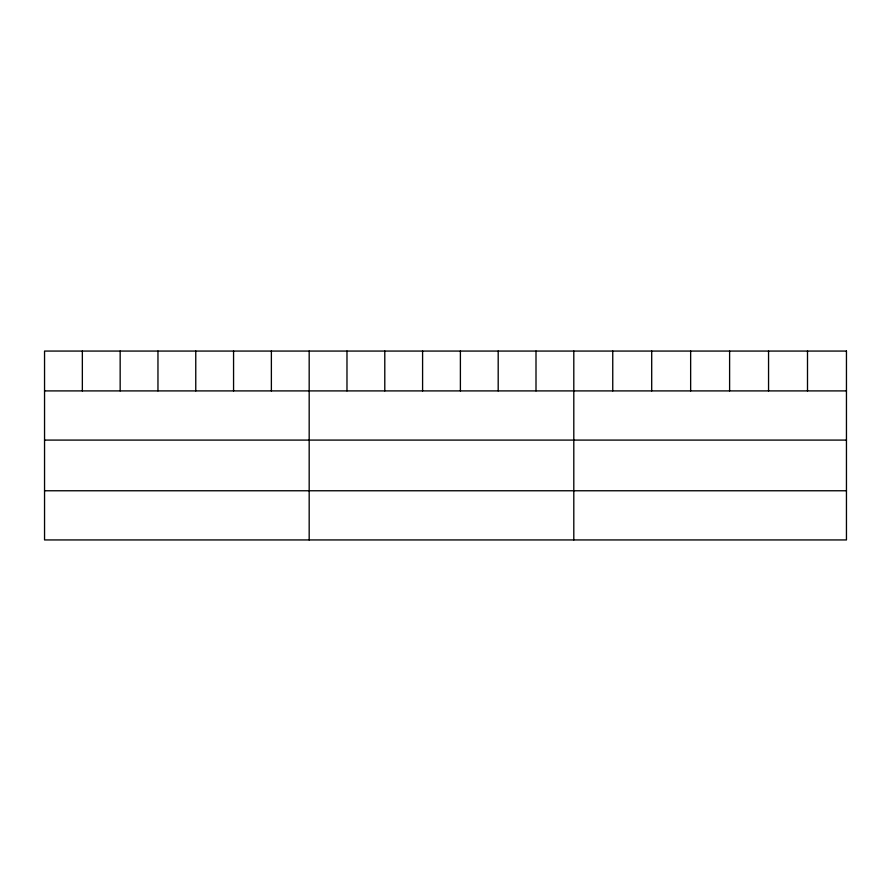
<?xml version="1.0" encoding="UTF-8"?>
<svg xmlns="http://www.w3.org/2000/svg" width="891" height="891" viewBox="0 0 891 891"><rect width="100%" height="100%" fill="white"/><g stroke="black" fill="none" stroke-linecap="round" stroke-linejoin="round"><path stroke-width="1.34" d="M44.55 390.904L846.45 390.904M44.55 440.087L846.45 440.087M44.55 490.763L846.45 490.763M807.502 351.065L807.502 390.904M768.554 351.065L768.554 390.904M729.606 351.065L729.606 390.904M690.648 351.065L690.648 390.904M651.7 351.065L651.7 390.904M612.752 351.065L612.752 390.904M573.804 351.065L573.804 539.935M536.003 351.065L536.003 390.904M498.192 351.065L498.192 390.904M460.391 351.065L460.391 390.904M422.59 351.065L422.59 390.904M384.789 351.065L384.789 390.904M346.978 351.065L346.978 390.904M309.177 351.065L309.177 539.935M271.376 351.065L271.376 390.904M233.565 351.065L233.565 390.904M195.764 351.065L195.764 390.904M157.963 351.065L157.963 390.904M120.162 351.065L120.162 390.904M82.351 351.065L82.351 390.904M846.45 351.065L44.55 351.065L44.55 539.935L846.45 539.935L846.45 351.065"/></g></svg>
